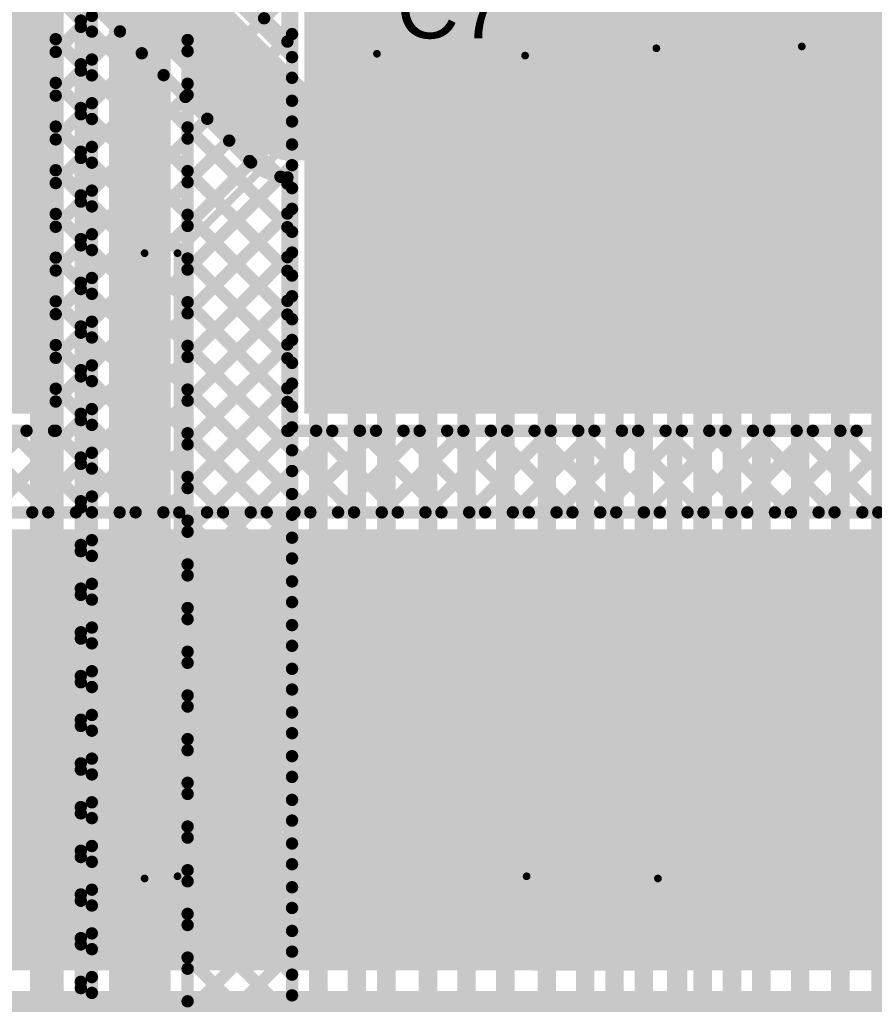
# Model space of a CAD drawing. Header units: millimetres. Extents: x 0 to 214, y 0 to 214.
# Drawn here: x 2.396 to 2.949, y 1.022 to 1.659 of the extents above; entities that cross this region are included whole.
import ezdxf

# ---------------------------------------------------------------- set-up
doc = ezdxf.new("R2010")
doc.units = ezdxf.units.MM
doc.header["$MEASUREMENT"] = 0
for name, color, linetype in [('BottomLayer', 5, 'Continuous'), ('TopLayer', 1, 'Continuous'), ('TopOverlay', 2, 'Continuous'), ('TopPaste', 8, 'Continuous'), ('TopSolder', 216, 'Continuous')]:
    doc.layers.add(name, color=color, linetype=linetype)
doc.styles.add('Arial', font='', dxfattribs={"height": 0.2})
doc.styles.get('Arial').set_extended_font_data('Arial')

# ---------------------------------------------------------------- blocks, each defined once
blk = doc.blocks.new('VT1H471MI135000CE0_296')
at = {"layer": 'TopLayer'}
for points in [[(-0.32461, 0.03445), (-0.08051, 0.03445), (-0.08051, -0.03445), (-0.32461, -0.03445)], [(0.08051, 0.03445), (0.32461, 0.03445), (0.32461, -0.03445), (0.08051, -0.03445)]]:
    blk.add_hatch(color=1, dxfattribs=at).paths.add_polyline_path(points)
at = {"layer": 'TopPaste'}
for points in [[(-0.32461, 0.03445), (-0.08051, 0.03445), (-0.08051, -0.03445), (-0.32461, -0.03445)], [(0.08051, 0.03445), (0.32461, 0.03445), (0.32461, -0.03445), (0.08051, -0.03445)]]:
    blk.add_hatch(color=8, dxfattribs=at).paths.add_polyline_path(points)
at = {"layer": 'TopSolder'}
for points in [[(-0.32861, 0.03845), (-0.07651, 0.03845), (-0.07651, -0.03845), (-0.32861, -0.03845)], [(0.07651, 0.03845), (0.32861, 0.03845), (0.32861, -0.03845), (0.07651, -0.03845)]]:
    blk.add_hatch(color=216, dxfattribs=at).paths.add_polyline_path(points)
at = {"layer": 'TopOverlay'}
for points, const_width in [([(-0.26961, 0.13617), (-0.13578, 0.27)], 0.005), ([(0.269, 0.27), (-0.13578, 0.27)], 0.005), ([(0.269, 0.043), (0.269, 0.27)], 0.005), ([(-0.26842, 0.042), (-0.26961, 0.13617)], 0.005), ([(-0.30956, 0.048), (-0.30956, 0.108)], 0.01), ([(-0.27956, 0.077), (-0.33956, 0.077)], 0.01), ([(0.34422, 0.057), (0.28422, 0.057)], 0.01), ([(-0.26488, -0.1389), (-0.26367, -0.04299)], 0.005), ([(0.26758, -0.268), (0.26758, -0.042)], 0.005), ([(-0.13578, -0.268), (-0.26488, -0.1389)], 0.005), ([(0.26758, -0.268), (-0.13578, -0.268)], 0.005)]:
    blk.add_lwpolyline(points, dxfattribs=dict(at, const_width=const_width))
for points, const_width in [([(-0.13703, 0.27, 1), (-0.13453, 0.27, 1)], 0.0025), ([(-0.13703, 0.27, 1), (-0.13453, 0.27, 1)], 0.0025), ([(0.26775, 0.27, 1), (0.27025, 0.27, 1)], 0.0025), ([(0.26775, 0.27, 1), (0.27025, 0.27, 1)], 0.0025), ([(-0.27086, 0.13617, 1), (-0.26836, 0.13617, 1)], 0.0025), ([(-0.27086, 0.13617, 1), (-0.26836, 0.13617, 1)], 0.0025), ([(-0.31206, 0.108, 1), (-0.30706, 0.108, 1)], 0.005), ([(-0.34206, 0.077, 1), (-0.33706, 0.077, 1)], 0.005), ([(-0.28206, 0.077, 1), (-0.27706, 0.077, 1)], 0.005), ([(0.28172, 0.057, 1), (0.28672, 0.057, 1)], 0.005), ([(0.34172, 0.057, 1), (0.34672, 0.057, 1)], 0.005), ([(-0.31206, 0.048, 1), (-0.30706, 0.048, 1)], 0.005), ([(0.26775, 0.043, 1), (0.27025, 0.043, 1)], 0.0025), ([(-0.26967, 0.042, 1), (-0.26717, 0.042, 1)], 0.0025), ([(-0.26492, -0.04299, 1), (-0.26242, -0.04299, 1)], 0.0025), ([(0.26633, -0.042, 1), (0.26883, -0.042, 1)], 0.0025), ([(-0.26613, -0.1389, 1), (-0.26363, -0.1389, 1)], 0.0025), ([(-0.26613, -0.1389, 1), (-0.26363, -0.1389, 1)], 0.0025), ([(-0.13703, -0.268, 1), (-0.13453, -0.268, 1)], 0.0025), ([(-0.13703, -0.268, 1), (-0.13453, -0.268, 1)], 0.0025), ([(0.26633, -0.268, 1), (0.26883, -0.268, 1)], 0.0025), ([(0.26633, -0.268, 1), (0.26883, -0.268, 1)], 0.0025)]:
    blk.add_lwpolyline(points, format="xyb", close=True, dxfattribs=dict(at, const_width=const_width))
blk = doc.blocks.new('VT1H471MI135000CE0_301')
at = {"layer": 'TopLayer'}
for points in [[(-0.32461, 0.03445), (-0.08051, 0.03445), (-0.08051, -0.03445), (-0.32461, -0.03445)], [(0.08051, 0.03445), (0.32461, 0.03445), (0.32461, -0.03445), (0.08051, -0.03445)]]:
    blk.add_hatch(color=1, dxfattribs=at).paths.add_polyline_path(points)
at = {"layer": 'TopPaste'}
for points in [[(-0.32461, 0.03445), (-0.08051, 0.03445), (-0.08051, -0.03445), (-0.32461, -0.03445)], [(0.08051, 0.03445), (0.32461, 0.03445), (0.32461, -0.03445), (0.08051, -0.03445)]]:
    blk.add_hatch(color=8, dxfattribs=at).paths.add_polyline_path(points)
at = {"layer": 'TopSolder'}
for points in [[(-0.32861, 0.03845), (-0.07651, 0.03845), (-0.07651, -0.03845), (-0.32861, -0.03845)], [(0.07651, 0.03845), (0.32861, 0.03845), (0.32861, -0.03845), (0.07651, -0.03845)]]:
    blk.add_hatch(color=216, dxfattribs=at).paths.add_polyline_path(points)
at = {"layer": 'TopOverlay'}
for points, const_width in [([(-0.26961, 0.13617), (-0.13578, 0.27)], 0.005), ([(0.269, 0.27), (-0.13578, 0.27)], 0.005), ([(0.269, 0.043), (0.269, 0.27)], 0.005), ([(-0.26842, 0.042), (-0.26961, 0.13617)], 0.005), ([(-0.30956, 0.048), (-0.30956, 0.108)], 0.01), ([(-0.27956, 0.077), (-0.33956, 0.077)], 0.01), ([(0.34422, 0.057), (0.28422, 0.057)], 0.01), ([(-0.26488, -0.1389), (-0.26367, -0.04299)], 0.005), ([(0.26758, -0.268), (0.26758, -0.042)], 0.005), ([(-0.13578, -0.268), (-0.26488, -0.1389)], 0.005), ([(0.26758, -0.268), (-0.13578, -0.268)], 0.005)]:
    blk.add_lwpolyline(points, dxfattribs=dict(at, const_width=const_width))
for points, const_width in [([(-0.13703, 0.27, 1), (-0.13453, 0.27, 1)], 0.0025), ([(-0.13703, 0.27, 1), (-0.13453, 0.27, 1)], 0.0025), ([(0.26775, 0.27, 1), (0.27025, 0.27, 1)], 0.0025), ([(0.26775, 0.27, 1), (0.27025, 0.27, 1)], 0.0025), ([(-0.27086, 0.13617, 1), (-0.26836, 0.13617, 1)], 0.0025), ([(-0.27086, 0.13617, 1), (-0.26836, 0.13617, 1)], 0.0025), ([(-0.31206, 0.108, 1), (-0.30706, 0.108, 1)], 0.005), ([(-0.34206, 0.077, 1), (-0.33706, 0.077, 1)], 0.005), ([(-0.28206, 0.077, 1), (-0.27706, 0.077, 1)], 0.005), ([(0.28172, 0.057, 1), (0.28672, 0.057, 1)], 0.005), ([(0.34172, 0.057, 1), (0.34672, 0.057, 1)], 0.005), ([(-0.31206, 0.048, 1), (-0.30706, 0.048, 1)], 0.005), ([(0.26775, 0.043, 1), (0.27025, 0.043, 1)], 0.0025), ([(-0.26967, 0.042, 1), (-0.26717, 0.042, 1)], 0.0025), ([(-0.26492, -0.04299, 1), (-0.26242, -0.04299, 1)], 0.0025), ([(0.26633, -0.042, 1), (0.26883, -0.042, 1)], 0.0025), ([(-0.26613, -0.1389, 1), (-0.26363, -0.1389, 1)], 0.0025), ([(-0.26613, -0.1389, 1), (-0.26363, -0.1389, 1)], 0.0025), ([(-0.13703, -0.268, 1), (-0.13453, -0.268, 1)], 0.0025), ([(-0.13703, -0.268, 1), (-0.13453, -0.268, 1)], 0.0025), ([(0.26633, -0.268, 1), (0.26883, -0.268, 1)], 0.0025), ([(0.26633, -0.268, 1), (0.26883, -0.268, 1)], 0.0025)]:
    blk.add_lwpolyline(points, format="xyb", close=True, dxfattribs=dict(at, const_width=const_width))

msp = doc.modelspace()

# ---------------------------------------------------------------- hatches: boundary and pattern name
at = {"layer": 'TopLayer'}
for points in [[(2.408, 1.69626), (1.373, 1.69626), (1.373, 1.404), (2.408, 1.404)], [(2.58, 1.404), (3.602, 1.404), (3.602, 1.69626), (2.58, 1.69626)], [(1.37314, 1.0437), (3.602, 1.0437), (3.602, 1.32917), (1.37314, 1.32917)]]:
    msp.add_hatch(color=1, dxfattribs=at).paths.add_polyline_path(points)

# ---------------------------------------------------------------- linework, layer by layer
at = {"layer": 'BottomLayer'}
for points, const_width in [([(2.953, 0.267), (2.953, 2.432)], 0.012), ([(2.614, 0.48203), (2.614, 2.38687)], 0.012), ([(2.633, 0.47403), (2.633, 2.379)], 0.012), ([(2.901, 0.241), (2.901, 2.371)], 0.012), ([(2.87581, 0.23019), (2.87581, 2.34919)], 0.012), ([(2.685, 0.47229), (2.685, 2.339)], 0.012), ([(2.927, 0.254), (2.927, 2.33819)], 0.012), ([(2.85681, 2.28923), (2.85681, 0.24181)], 0.012), ([(2.589, 2.282), (2.589, 0.48503)], 0.012), ([(2.66, 0.47416), (2.66, 2.282)], 0.012), ([(2.83781, 0.43307), (2.83781, 2.26886)], 0.012), ([(2.81981, 0.44194), (2.81981, 2.25319)], 0.01), ([(2.78081, 0.46062), (2.78081, 2.24154)], 0.012), ([(2.76181, 0.46849), (2.76181, 2.23367)], 0.012), ([(2.71014, 0.47057), (2.71014, 2.23119)], 0.012), ([(2.79981, 0.44881), (2.79981, 2.229)], 0.012), ([(2.737, 2.2057), (2.737, 0.47055)], 0.012), ([(2.41325, 0.74628), (2.41325, 2.06742)], 0.022), ([(2.43525, 0.74628), (2.43525, 2.0614)], 0.008), ([(2.4734, 0.65017), (2.4734, 1.81026)], 0.04), ([(2.4424, 0.65017), (2.4424, 1.81026)], 0.008), ([(2.5044, 0.65017), (2.5044, 1.7234)], 0.008), ([(2.572, 1.71593), (2.572, 0.96693)], 0.008), ([(2.5044, 1.63873), (2.572, 1.70633)], 0.008), ([(2.5044, 1.70248), (2.572, 1.63489)], 0.008), ([(2.5044, 1.61045), (2.572, 1.67804)], 0.008), ([(2.5044, 1.6742), (2.572, 1.6066)], 0.008), ([(2.43525, 1.65443), (2.4424, 1.66158)], 0.008), ([(2.43525, 1.6585), (2.4424, 1.65135)], 0.008), ([(2.5044, 1.58216), (2.572, 1.64976)], 0.008), ([(2.5044, 1.64592), (2.572, 1.57832)], 0.008), ([(2.43525, 1.62615), (2.4424, 1.6333)], 0.008), ([(2.43525, 1.63021), (2.4424, 1.62306)], 0.008), ([(2.5044, 1.55388), (2.572, 1.62148)], 0.008), ([(2.5044, 1.61763), (2.572, 1.55003)], 0.008), ([(2.43525, 1.59786), (2.4424, 1.60501)], 0.008), ([(2.43525, 1.60193), (2.4424, 1.59478)], 0.008), ([(2.5044, 1.52559), (2.572, 1.59319)], 0.008), ([(2.5044, 1.58935), (2.572, 1.52175)], 0.008), ([(2.43525, 1.56958), (2.4424, 1.57673)], 0.008), ([(2.43525, 1.57364), (2.4424, 1.56649)], 0.008), ([(2.5044, 1.49731), (2.572, 1.56491)], 0.008), ([(2.5044, 1.56106), (2.572, 1.49346)], 0.008), ([(2.43525, 1.5413), (2.4424, 1.54845)], 0.008), ([(2.43525, 1.54536), (2.4424, 1.53821)], 0.008), ([(2.5044, 1.46902), (2.572, 1.53662)], 0.008), ([(2.5044, 1.53278), (2.572, 1.46518)], 0.008), ([(2.43525, 1.51301), (2.4424, 1.52016)], 0.008), ([(2.43525, 1.51708), (2.4424, 1.50993)], 0.008), ([(2.5044, 1.44074), (2.572, 1.50834)], 0.008), ([(2.5044, 1.50449), (2.572, 1.4369)], 0.008), ([(2.43525, 1.48473), (2.4424, 1.49188)], 0.008), ([(2.43525, 1.48879), (2.4424, 1.48164)], 0.008), ([(2.5044, 1.41246), (2.572, 1.48005)], 0.008), ([(2.5044, 1.47621), (2.572, 1.40861)], 0.008), ([(2.43525, 1.45644), (2.4424, 1.46359)], 0.008), ([(2.43525, 1.46051), (2.4424, 1.45336)], 0.008), ([(2.5044, 1.38417), (2.572, 1.45177)], 0.008), ([(2.5044, 1.44793), (2.572, 1.38033)], 0.008), ([(2.43525, 1.42816), (2.4424, 1.43531)], 0.008), ([(2.43525, 1.43222), (2.4424, 1.42507)], 0.008), ([(2.5044, 1.35589), (2.572, 1.42349)], 0.008), ([(2.5044, 1.41964), (2.572, 1.35204)], 0.008), ([(2.43525, 1.39987), (2.4424, 1.40702)], 0.008), ([(2.43525, 1.40394), (2.4424, 1.39679)], 0.008), ([(2.5044, 1.3276), (2.572, 1.3952)], 0.008), ([(2.5044, 1.39136), (2.572, 1.32376)], 0.008), ([(2.43525, 1.37159), (2.4424, 1.37874)], 0.008), ([(2.43525, 1.37565), (2.4424, 1.3685)], 0.008), ([(2.5044, 1.29932), (2.572, 1.36692)], 0.008), ([(2.5044, 1.36307), (2.572, 1.29547)], 0.008), ([(2.43525, 1.34331), (2.4424, 1.35046)], 0.008), ([(2.43525, 1.34737), (2.4424, 1.34022)], 0.008), ([(2.5044, 1.27103), (2.572, 1.33863)], 0.008), ([(2.5044, 1.33479), (2.572, 1.26719)], 0.008), ([(2.43525, 1.31502), (2.4424, 1.32217)], 0.008), ([(2.43525, 1.31909), (2.4424, 1.31194)], 0.008), ([(2.5044, 1.24275), (2.572, 1.31035)], 0.008), ([(2.5044, 1.3065), (2.572, 1.2389)], 0.008), ([(2.43525, 1.28674), (2.4424, 1.29389)], 0.008), ([(2.43525, 1.2908), (2.4424, 1.28365)], 0.008), ([(2.5044, 1.21447), (2.572, 1.28206)], 0.008), ([(2.5044, 1.27822), (2.572, 1.21062)], 0.008), ([(2.43525, 1.25845), (2.4424, 1.2656)], 0.008), ([(2.43525, 1.26252), (2.4424, 1.25537)], 0.008), ([(2.5044, 1.18618), (2.572, 1.25378)], 0.008), ([(2.5044, 1.24994), (2.572, 1.18234)], 0.008), ([(2.43525, 1.23017), (2.4424, 1.23732)], 0.008), ([(2.43525, 1.23423), (2.4424, 1.22708)], 0.008), ([(2.5044, 1.1579), (2.572, 1.2255)], 0.008), ([(2.5044, 1.22165), (2.572, 1.15405)], 0.008), ([(2.43525, 1.20188), (2.4424, 1.20903)], 0.008), ([(2.43525, 1.20595), (2.4424, 1.1988)], 0.008), ([(2.5044, 1.12961), (2.572, 1.19721)], 0.008), ([(2.5044, 1.19337), (2.572, 1.12577)], 0.008), ([(2.43525, 1.1736), (2.4424, 1.18075)], 0.008), ([(2.43525, 1.17766), (2.4424, 1.17051)], 0.008), ([(2.5044, 1.10133), (2.572, 1.16893)], 0.008), ([(2.5044, 1.16508), (2.572, 1.09748)], 0.008), ([(2.43525, 1.14532), (2.4424, 1.15247)], 0.008), ([(2.43525, 1.14938), (2.4424, 1.14223)], 0.008), ([(2.5044, 1.07304), (2.572, 1.14064)], 0.008), ([(2.5044, 1.1368), (2.572, 1.0692)], 0.008), ([(2.43525, 1.11703), (2.4424, 1.12418)], 0.008), ([(2.43525, 1.1211), (2.4424, 1.11395)], 0.008), ([(2.5044, 1.04476), (2.572, 1.11236)], 0.008), ([(2.5044, 1.10851), (2.572, 1.04091)], 0.008), ([(2.43525, 1.08875), (2.4424, 1.0959)], 0.008), ([(2.43525, 1.09281), (2.4424, 1.08566)], 0.008), ([(2.5044, 1.01648), (2.572, 1.08407)], 0.008), ([(2.5044, 1.08023), (2.572, 1.01263)], 0.008), ([(2.43525, 1.06046), (2.4424, 1.06761)], 0.008), ([(2.43525, 1.06453), (2.4424, 1.05738)], 0.008), ([(2.5044, 0.98819), (2.572, 1.05579)], 0.008), ([(2.5044, 1.05195), (2.572, 0.98435)], 0.008), ([(2.43525, 1.03218), (2.4424, 1.03933)], 0.008), ([(2.43525, 1.03624), (2.4424, 1.02909)], 0.008), ([(2.5044, 0.95991), (2.572, 1.02751)], 0.008), ([(2.5044, 1.02366), (2.572, 0.95606)], 0.008)]:
    msp.add_lwpolyline(points, dxfattribs=dict(at, const_width=const_width))
at = {"layer": 'BottomLayer', "const_width": 0.004}
for points in [[(2.4404, 1.66158, 1), (2.4444, 1.66158, 1)], [(2.43325, 1.6585, 1), (2.43725, 1.6585, 1)], [(2.43325, 1.65443, 1), (2.43725, 1.65443, 1)], [(2.4404, 1.65135, 1), (2.4444, 1.65135, 1)], [(2.57, 1.64976, 1), (2.574, 1.64976, 1)], [(2.5024, 1.64592, 1), (2.5064, 1.64592, 1)], [(2.5024, 1.63873, 1), (2.5064, 1.63873, 1)], [(2.57, 1.63489, 1), (2.574, 1.63489, 1)], [(2.43325, 1.63021, 1), (2.43725, 1.63021, 1)], [(2.4404, 1.6333, 1), (2.4444, 1.6333, 1)], [(2.43325, 1.62615, 1), (2.43725, 1.62615, 1)], [(2.4404, 1.62306, 1), (2.4444, 1.62306, 1)], [(2.57, 1.62148, 1), (2.574, 1.62148, 1)], [(2.5024, 1.61763, 1), (2.5064, 1.61763, 1)], [(2.5024, 1.61045, 1), (2.5064, 1.61045, 1)], [(2.4404, 1.60501, 1), (2.4444, 1.60501, 1)], [(2.57, 1.6066, 1), (2.574, 1.6066, 1)], [(2.43325, 1.60193, 1), (2.43725, 1.60193, 1)], [(2.43325, 1.59786, 1), (2.43725, 1.59786, 1)], [(2.4404, 1.59478, 1), (2.4444, 1.59478, 1)], [(2.57, 1.59319, 1), (2.574, 1.59319, 1)], [(2.5024, 1.58935, 1), (2.5064, 1.58935, 1)], [(2.4404, 1.57673, 1), (2.4444, 1.57673, 1)], [(2.5024, 1.58216, 1), (2.5064, 1.58216, 1)], [(2.57, 1.57832, 1), (2.574, 1.57832, 1)], [(2.43325, 1.57364, 1), (2.43725, 1.57364, 1)], [(2.43325, 1.56958, 1), (2.43725, 1.56958, 1)], [(2.4404, 1.56649, 1), (2.4444, 1.56649, 1)], [(2.57, 1.56491, 1), (2.574, 1.56491, 1)], [(2.5024, 1.56106, 1), (2.5064, 1.56106, 1)], [(2.5024, 1.55388, 1), (2.5064, 1.55388, 1)], [(2.43325, 1.54536, 1), (2.43725, 1.54536, 1)], [(2.4404, 1.54845, 1), (2.4444, 1.54845, 1)], [(2.57, 1.55003, 1), (2.574, 1.55003, 1)], [(2.43325, 1.5413, 1), (2.43725, 1.5413, 1)], [(2.4404, 1.53821, 1), (2.4444, 1.53821, 1)], [(2.5024, 1.53278, 1), (2.5064, 1.53278, 1)], [(2.57, 1.53662, 1), (2.574, 1.53662, 1)], [(2.4404, 1.52016, 1), (2.4444, 1.52016, 1)], [(2.5024, 1.52559, 1), (2.5064, 1.52559, 1)], [(2.57, 1.52175, 1), (2.574, 1.52175, 1)], [(2.43325, 1.51708, 1), (2.43725, 1.51708, 1)], [(2.43325, 1.51301, 1), (2.43725, 1.51301, 1)], [(2.4404, 1.50993, 1), (2.4444, 1.50993, 1)], [(2.57, 1.50834, 1), (2.574, 1.50834, 1)], [(2.5024, 1.50449, 1), (2.5064, 1.50449, 1)], [(2.5024, 1.49731, 1), (2.5064, 1.49731, 1)], [(2.43325, 1.48879, 1), (2.43725, 1.48879, 1)], [(2.4404, 1.49188, 1), (2.4444, 1.49188, 1)], [(2.57, 1.49346, 1), (2.574, 1.49346, 1)], [(2.43325, 1.48473, 1), (2.43725, 1.48473, 1)], [(2.4404, 1.48164, 1), (2.4444, 1.48164, 1)], [(2.5024, 1.47621, 1), (2.5064, 1.47621, 1)], [(2.57, 1.48005, 1), (2.574, 1.48005, 1)], [(2.5024, 1.46902, 1), (2.5064, 1.46902, 1)], [(2.4404, 1.46359, 1), (2.4444, 1.46359, 1)], [(2.57, 1.46518, 1), (2.574, 1.46518, 1)], [(2.43325, 1.46051, 1), (2.43725, 1.46051, 1)], [(2.43325, 1.45644, 1), (2.43725, 1.45644, 1)], [(2.4404, 1.45336, 1), (2.4444, 1.45336, 1)], [(2.57, 1.45177, 1), (2.574, 1.45177, 1)], [(2.5024, 1.44793, 1), (2.5064, 1.44793, 1)], [(2.5024, 1.44074, 1), (2.5064, 1.44074, 1)], [(2.57, 1.4369, 1), (2.574, 1.4369, 1)], [(2.43325, 1.43222, 1), (2.43725, 1.43222, 1)], [(2.4404, 1.43531, 1), (2.4444, 1.43531, 1)], [(2.43325, 1.42816, 1), (2.43725, 1.42816, 1)], [(2.4404, 1.42507, 1), (2.4444, 1.42507, 1)], [(2.5024, 1.41964, 1), (2.5064, 1.41964, 1)], [(2.57, 1.42349, 1), (2.574, 1.42349, 1)], [(2.5024, 1.41246, 1), (2.5064, 1.41246, 1)], [(2.4404, 1.40702, 1), (2.4444, 1.40702, 1)], [(2.57, 1.40861, 1), (2.574, 1.40861, 1)], [(2.43325, 1.40394, 1), (2.43725, 1.40394, 1)], [(2.43325, 1.39987, 1), (2.43725, 1.39987, 1)], [(2.4404, 1.39679, 1), (2.4444, 1.39679, 1)], [(2.57, 1.3952, 1), (2.574, 1.3952, 1)], [(2.5024, 1.39136, 1), (2.5064, 1.39136, 1)], [(2.5024, 1.38417, 1), (2.5064, 1.38417, 1)], [(2.57, 1.38033, 1), (2.574, 1.38033, 1)], [(2.43325, 1.37565, 1), (2.43725, 1.37565, 1)], [(2.4404, 1.37874, 1), (2.4444, 1.37874, 1)], [(2.43325, 1.37159, 1), (2.43725, 1.37159, 1)], [(2.4404, 1.3685, 1), (2.4444, 1.3685, 1)], [(2.57, 1.36692, 1), (2.574, 1.36692, 1)], [(2.5024, 1.36307, 1), (2.5064, 1.36307, 1)], [(2.5024, 1.35589, 1), (2.5064, 1.35589, 1)], [(2.43325, 1.34737, 1), (2.43725, 1.34737, 1)], [(2.4404, 1.35046, 1), (2.4444, 1.35046, 1)], [(2.57, 1.35204, 1), (2.574, 1.35204, 1)], [(2.43325, 1.34331, 1), (2.43725, 1.34331, 1)], [(2.4404, 1.34022, 1), (2.4444, 1.34022, 1)], [(2.5024, 1.33479, 1), (2.5064, 1.33479, 1)], [(2.57, 1.33863, 1), (2.574, 1.33863, 1)], [(2.4404, 1.32217, 1), (2.4444, 1.32217, 1)], [(2.5024, 1.3276, 1), (2.5064, 1.3276, 1)], [(2.57, 1.32376, 1), (2.574, 1.32376, 1)], [(2.43325, 1.31909, 1), (2.43725, 1.31909, 1)], [(2.43325, 1.31502, 1), (2.43725, 1.31502, 1)], [(2.4404, 1.31194, 1), (2.4444, 1.31194, 1)], [(2.57, 1.31035, 1), (2.574, 1.31035, 1)], [(2.5024, 1.3065, 1), (2.5064, 1.3065, 1)], [(2.5024, 1.29932, 1), (2.5064, 1.29932, 1)], [(2.43325, 1.2908, 1), (2.43725, 1.2908, 1)], [(2.4404, 1.29389, 1), (2.4444, 1.29389, 1)], [(2.57, 1.29547, 1), (2.574, 1.29547, 1)], [(2.43325, 1.28674, 1), (2.43725, 1.28674, 1)], [(2.4404, 1.28365, 1), (2.4444, 1.28365, 1)], [(2.5024, 1.27822, 1), (2.5064, 1.27822, 1)], [(2.57, 1.28206, 1), (2.574, 1.28206, 1)], [(2.5024, 1.27103, 1), (2.5064, 1.27103, 1)], [(2.4404, 1.2656, 1), (2.4444, 1.2656, 1)], [(2.57, 1.26719, 1), (2.574, 1.26719, 1)], [(2.43325, 1.26252, 1), (2.43725, 1.26252, 1)], [(2.43325, 1.25845, 1), (2.43725, 1.25845, 1)], [(2.4404, 1.25537, 1), (2.4444, 1.25537, 1)], [(2.57, 1.25378, 1), (2.574, 1.25378, 1)], [(2.5024, 1.24994, 1), (2.5064, 1.24994, 1)], [(2.5024, 1.24275, 1), (2.5064, 1.24275, 1)], [(2.57, 1.2389, 1), (2.574, 1.2389, 1)], [(2.43325, 1.23423, 1), (2.43725, 1.23423, 1)], [(2.4404, 1.23732, 1), (2.4444, 1.23732, 1)], [(2.43325, 1.23017, 1), (2.43725, 1.23017, 1)], [(2.4404, 1.22708, 1), (2.4444, 1.22708, 1)], [(2.5024, 1.22165, 1), (2.5064, 1.22165, 1)], [(2.57, 1.2255, 1), (2.574, 1.2255, 1)], [(2.5024, 1.21447, 1), (2.5064, 1.21447, 1)], [(2.4404, 1.20903, 1), (2.4444, 1.20903, 1)], [(2.57, 1.21062, 1), (2.574, 1.21062, 1)], [(2.43325, 1.20595, 1), (2.43725, 1.20595, 1)], [(2.43325, 1.20188, 1), (2.43725, 1.20188, 1)], [(2.4404, 1.1988, 1), (2.4444, 1.1988, 1)], [(2.57, 1.19721, 1), (2.574, 1.19721, 1)], [(2.5024, 1.19337, 1), (2.5064, 1.19337, 1)], [(2.5024, 1.18618, 1), (2.5064, 1.18618, 1)], [(2.57, 1.18234, 1), (2.574, 1.18234, 1)], [(2.43325, 1.17766, 1), (2.43725, 1.17766, 1)], [(2.4404, 1.18075, 1), (2.4444, 1.18075, 1)], [(2.43325, 1.1736, 1), (2.43725, 1.1736, 1)], [(2.4404, 1.17051, 1), (2.4444, 1.17051, 1)], [(2.57, 1.16893, 1), (2.574, 1.16893, 1)], [(2.5024, 1.16508, 1), (2.5064, 1.16508, 1)], [(2.5024, 1.1579, 1), (2.5064, 1.1579, 1)], [(2.4404, 1.15247, 1), (2.4444, 1.15247, 1)], [(2.57, 1.15405, 1), (2.574, 1.15405, 1)], [(2.43325, 1.14938, 1), (2.43725, 1.14938, 1)], [(2.43325, 1.14532, 1), (2.43725, 1.14532, 1)], [(2.4404, 1.14223, 1), (2.4444, 1.14223, 1)], [(2.57, 1.14064, 1), (2.574, 1.14064, 1)], [(2.5024, 1.1368, 1), (2.5064, 1.1368, 1)], [(2.4404, 1.12418, 1), (2.4444, 1.12418, 1)], [(2.5024, 1.12961, 1), (2.5064, 1.12961, 1)], [(2.57, 1.12577, 1), (2.574, 1.12577, 1)], [(2.43325, 1.1211, 1), (2.43725, 1.1211, 1)], [(2.43325, 1.11703, 1), (2.43725, 1.11703, 1)], [(2.4404, 1.11395, 1), (2.4444, 1.11395, 1)], [(2.57, 1.11236, 1), (2.574, 1.11236, 1)], [(2.5024, 1.10851, 1), (2.5064, 1.10851, 1)], [(2.5024, 1.10133, 1), (2.5064, 1.10133, 1)], [(2.43325, 1.09281, 1), (2.43725, 1.09281, 1)], [(2.4404, 1.0959, 1), (2.4444, 1.0959, 1)], [(2.57, 1.09748, 1), (2.574, 1.09748, 1)], [(2.43325, 1.08875, 1), (2.43725, 1.08875, 1)], [(2.4404, 1.08566, 1), (2.4444, 1.08566, 1)], [(2.5024, 1.08023, 1), (2.5064, 1.08023, 1)], [(2.57, 1.08407, 1), (2.574, 1.08407, 1)], [(2.4404, 1.06761, 1), (2.4444, 1.06761, 1)], [(2.5024, 1.07304, 1), (2.5064, 1.07304, 1)], [(2.57, 1.0692, 1), (2.574, 1.0692, 1)], [(2.43325, 1.06453, 1), (2.43725, 1.06453, 1)], [(2.43325, 1.06046, 1), (2.43725, 1.06046, 1)], [(2.4404, 1.05738, 1), (2.4444, 1.05738, 1)], [(2.57, 1.05579, 1), (2.574, 1.05579, 1)], [(2.5024, 1.05195, 1), (2.5064, 1.05195, 1)], [(2.5024, 1.04476, 1), (2.5064, 1.04476, 1)], [(2.43325, 1.03624, 1), (2.43725, 1.03624, 1)], [(2.4404, 1.03933, 1), (2.4444, 1.03933, 1)], [(2.57, 1.04091, 1), (2.574, 1.04091, 1)], [(2.43325, 1.03218, 1), (2.43725, 1.03218, 1)], [(2.4404, 1.02909, 1), (2.4444, 1.02909, 1)], [(2.5024, 1.02366, 1), (2.5064, 1.02366, 1)], [(2.57, 1.02751, 1), (2.574, 1.02751, 1)]]:
    msp.add_lwpolyline(points, format="xyb", close=True, dxfattribs=at)
at = {"layer": 'TopLayer'}
for points, const_width in [([(2.4435, 1.77041), (2.569, 1.64491)], 0.008), ([(2.418, 1.745), (2.57, 1.593)], 0.05), ([(2.569, 1.64491), (2.569, 1.70726)], 0.008), ([(2.419, 1.69309), (2.5445, 1.56759)], 0.008), ([(2.419, 1.393), (2.419, 1.69309)], 0.008), ([(2.419, 1.67475), (2.569, 1.52475)], 0.008), ([(2.55393, 1.65998), (2.569, 1.67504)], 0.008), ([(2.419, 1.63818), (2.44645, 1.66564)], 0.008), ([(2.419, 1.6099), (2.4606, 1.65149)], 0.008), ([(2.419, 1.64646), (2.569, 1.49646)], 0.008), ([(2.419, 1.58161), (2.47474, 1.63735)], 0.008), ([(2.419, 1.55333), (2.48888, 1.62321)], 0.008), ([(2.419, 1.61818), (2.569, 1.46818)], 0.008), ([(2.419, 1.52505), (2.50302, 1.60907)], 0.008), ([(2.57, 1.593), (2.849, 1.593)], 0.05), ([(2.419, 1.49676), (2.51716, 1.59492)], 0.008), ([(2.419, 1.58989), (2.569, 1.4399)], 0.008), ([(2.419, 1.46848), (2.53131, 1.58078)], 0.008), ([(2.76589, 1.49562), (2.76589, 1.57472)], 0.022), ([(2.419, 1.44019), (2.54546, 1.56666)], 0.008), ([(2.419, 1.56161), (2.569, 1.41161)], 0.008), ([(2.419, 1.41191), (2.56451, 1.55742)], 0.008), ([(2.56463, 1.5574), (2.569, 1.55303)], 0.008), ([(2.569, 1.393), (2.569, 1.55701)], 0.008), ([(2.37555, 1.34017), (2.569, 1.53362)], 0.008), ([(2.419, 1.53333), (2.61215, 1.34017)], 0.008), ([(2.40383, 1.34017), (2.569, 1.50534)], 0.008), ([(2.419, 1.50504), (2.58387, 1.34017)], 0.008), ([(2.74244, 1.47217), (2.76589, 1.49562)], 0.022), ([(2.419, 1.47676), (2.55559, 1.34017)], 0.008), ([(2.43212, 1.34017), (2.569, 1.47705)], 0.008), ([(2.419, 1.44847), (2.5273, 1.34017)], 0.008), ([(2.4604, 1.34017), (2.569, 1.44877)], 0.008), ([(2.419, 1.42019), (2.49902, 1.34017)], 0.008), ([(2.48869, 1.34017), (2.569, 1.42049)], 0.008), ([(1.362, 1.393), (2.419, 1.393)], 0.008), ([(2.34726, 1.34017), (2.40009, 1.393)], 0.008), ([(2.36134, 1.393), (2.41416, 1.34017)], 0.008), ([(2.38962, 1.393), (2.44245, 1.34017)], 0.008), ([(2.4179, 1.393), (2.47073, 1.34017)], 0.008), ([(2.51697, 1.34017), (2.5698, 1.393)], 0.008), ([(2.54526, 1.34017), (2.59808, 1.393)], 0.008), ([(2.569, 1.393), (3.609, 1.393)], 0.008), ([(2.57354, 1.34017), (2.62637, 1.393)], 0.008), ([(2.58761, 1.393), (2.64044, 1.34017)], 0.008), ([(2.60182, 1.34017), (2.65465, 1.393)], 0.008), ([(2.6159, 1.393), (2.66872, 1.34017)], 0.008), ([(2.63011, 1.34017), (2.68294, 1.393)], 0.008), ([(2.64418, 1.393), (2.69701, 1.34017)], 0.008), ([(2.65839, 1.34017), (2.71122, 1.393)], 0.008), ([(2.67246, 1.393), (2.72529, 1.34017)], 0.008), ([(2.68668, 1.34017), (2.7395, 1.393)], 0.008), ([(2.70075, 1.393), (2.75358, 1.34017)], 0.008), ([(2.71496, 1.34017), (2.76779, 1.393)], 0.008), ([(2.72903, 1.393), (2.78186, 1.34017)], 0.008), ([(2.74325, 1.34017), (2.79607, 1.393)], 0.008), ([(2.75732, 1.393), (2.81014, 1.34017)], 0.008), ([(2.77153, 1.34017), (2.82436, 1.393)], 0.008), ([(2.7856, 1.393), (2.83843, 1.34017)], 0.008), ([(2.79981, 1.34017), (2.85264, 1.393)], 0.008), ([(2.81389, 1.393), (2.86671, 1.34017)], 0.008), ([(2.8281, 1.34017), (2.88093, 1.393)], 0.008), ([(2.84217, 1.393), (2.895, 1.34017)], 0.008), ([(2.85638, 1.34017), (2.90921, 1.393)], 0.008), ([(2.87045, 1.393), (2.92328, 1.34017)], 0.008), ([(2.88467, 1.34017), (2.93749, 1.393)], 0.008), ([(2.89874, 1.393), (2.95157, 1.34017)], 0.008), ([(2.91295, 1.34017), (2.96578, 1.393)], 0.008), ([(2.92702, 1.393), (2.97985, 1.34017)], 0.008), ([(2.94124, 1.34017), (2.99406, 1.393)], 0.008), ([(1.36214, 1.34017), (3.609, 1.34017)], 0.008), ([(2.36924, 1.01024), (3.25605, 1.01024)], 0.04)]:
    msp.add_lwpolyline(points, dxfattribs=dict(at, const_width=const_width))
for points, const_width in [([(2.55193, 1.65998, 1), (2.55593, 1.65998, 1)], 0.004), ([(2.4586, 1.65149, 1), (2.4626, 1.65149, 1)], 0.004), ([(2.417, 1.64646, 1), (2.421, 1.64646, 1)], 0.004), ([(2.567, 1.64491, 1), (2.571, 1.64491, 1)], 0.004), ([(2.567, 1.64491, 1), (2.571, 1.64491, 1)], 0.004), ([(2.417, 1.63818, 1), (2.421, 1.63818, 1)], 0.004), ([(2.47274, 1.63735, 1), (2.47674, 1.63735, 1)], 0.004), ([(2.48688, 1.62321, 1), (2.49088, 1.62321, 1)], 0.004), ([(2.417, 1.61818, 1), (2.421, 1.61818, 1)], 0.004), ([(2.417, 1.6099, 1), (2.421, 1.6099, 1)], 0.004), ([(2.50102, 1.60907, 1), (2.50502, 1.60907, 1)], 0.004), ([(2.5575, 1.593, 1), (2.5825, 1.593, 1)], 0.025), ([(2.5575, 1.593, 1), (2.5825, 1.593, 1)], 0.025), ([(2.8365, 1.593, 1), (2.8615, 1.593, 1)], 0.025), ([(2.417, 1.58989, 1), (2.421, 1.58989, 1)], 0.004), ([(2.51516, 1.59492, 1), (2.51916, 1.59492, 1)], 0.004), ([(2.417, 1.58161, 1), (2.421, 1.58161, 1)], 0.004), ([(2.52931, 1.58078, 1), (2.53331, 1.58078, 1)], 0.004), ([(2.76039, 1.57472, 1), (2.77139, 1.57472, 1)], 0.011), ([(2.5425, 1.56759, 1), (2.5465, 1.56759, 1)], 0.004), ([(2.5425, 1.56759, 1), (2.5465, 1.56759, 1)], 0.004), ([(2.54254, 1.56754, 1), (2.54654, 1.56754, 1)], 0.004), ([(2.54346, 1.56666, 1), (2.54746, 1.56666, 1)], 0.004), ([(2.417, 1.56161, 1), (2.421, 1.56161, 1)], 0.004), ([(2.417, 1.55333, 1), (2.421, 1.55333, 1)], 0.004), ([(2.56251, 1.55742, 1), (2.56651, 1.55742, 1)], 0.004), ([(2.56263, 1.5574, 1), (2.56663, 1.5574, 1)], 0.004), ([(2.567, 1.55701, 1), (2.571, 1.55701, 1)], 0.004), ([(2.567, 1.55701, 1), (2.571, 1.55701, 1)], 0.004), ([(2.567, 1.55701, 1), (2.571, 1.55701, 1)], 0.004), ([(2.567, 1.55303, 1), (2.571, 1.55303, 1)], 0.004), ([(2.417, 1.53333, 1), (2.421, 1.53333, 1)], 0.004), ([(2.567, 1.53362, 1), (2.571, 1.53362, 1)], 0.004), ([(2.417, 1.52505, 1), (2.421, 1.52505, 1)], 0.004), ([(2.567, 1.52475, 1), (2.571, 1.52475, 1)], 0.004), ([(2.417, 1.50504, 1), (2.421, 1.50504, 1)], 0.004), ([(2.567, 1.50534, 1), (2.571, 1.50534, 1)], 0.004), ([(2.76039, 1.49562, 1), (2.77139, 1.49562, 1)], 0.011), ([(2.76039, 1.49562, 1), (2.77139, 1.49562, 1)], 0.011), ([(2.417, 1.49676, 1), (2.421, 1.49676, 1)], 0.004), ([(2.567, 1.49646, 1), (2.571, 1.49646, 1)], 0.004), ([(2.417, 1.47676, 1), (2.421, 1.47676, 1)], 0.004), ([(2.567, 1.47705, 1), (2.571, 1.47705, 1)], 0.004), ([(2.73694, 1.47217, 1), (2.74794, 1.47217, 1)], 0.011), ([(2.417, 1.46848, 1), (2.421, 1.46848, 1)], 0.004), ([(2.567, 1.46818, 1), (2.571, 1.46818, 1)], 0.004), ([(2.417, 1.44847, 1), (2.421, 1.44847, 1)], 0.004), ([(2.567, 1.44877, 1), (2.571, 1.44877, 1)], 0.004), ([(2.417, 1.44019, 1), (2.421, 1.44019, 1)], 0.004), ([(2.567, 1.4399, 1), (2.571, 1.4399, 1)], 0.004), ([(2.417, 1.42019, 1), (2.421, 1.42019, 1)], 0.004), ([(2.567, 1.42049, 1), (2.571, 1.42049, 1)], 0.004), ([(2.417, 1.41191, 1), (2.421, 1.41191, 1)], 0.004), ([(2.567, 1.41161, 1), (2.571, 1.41161, 1)], 0.004), ([(2.39809, 1.393, 1), (2.40209, 1.393, 1)], 0.004), ([(2.4159, 1.393, 1), (2.4199, 1.393, 1)], 0.004), ([(2.417, 1.393, 1), (2.421, 1.393, 1)], 0.004), ([(2.417, 1.393, 1), (2.421, 1.393, 1)], 0.004), ([(2.567, 1.393, 1), (2.571, 1.393, 1)], 0.004), ([(2.567, 1.393, 1), (2.571, 1.393, 1)], 0.004), ([(2.5678, 1.393, 1), (2.5718, 1.393, 1)], 0.004), ([(2.58561, 1.393, 1), (2.58961, 1.393, 1)], 0.004), ([(2.59608, 1.393, 1), (2.60008, 1.393, 1)], 0.004), ([(2.6139, 1.393, 1), (2.6179, 1.393, 1)], 0.004), ([(2.62437, 1.393, 1), (2.62837, 1.393, 1)], 0.004), ([(2.64218, 1.393, 1), (2.64618, 1.393, 1)], 0.004), ([(2.65265, 1.393, 1), (2.65665, 1.393, 1)], 0.004), ([(2.67046, 1.393, 1), (2.67446, 1.393, 1)], 0.004), ([(2.68094, 1.393, 1), (2.68494, 1.393, 1)], 0.004), ([(2.69875, 1.393, 1), (2.70275, 1.393, 1)], 0.004), ([(2.70922, 1.393, 1), (2.71322, 1.393, 1)], 0.004), ([(2.72703, 1.393, 1), (2.73103, 1.393, 1)], 0.004), ([(2.7375, 1.393, 1), (2.7415, 1.393, 1)], 0.004), ([(2.75532, 1.393, 1), (2.75932, 1.393, 1)], 0.004), ([(2.76579, 1.393, 1), (2.76979, 1.393, 1)], 0.004), ([(2.7836, 1.393, 1), (2.7876, 1.393, 1)], 0.004), ([(2.79407, 1.393, 1), (2.79807, 1.393, 1)], 0.004), ([(2.81189, 1.393, 1), (2.81589, 1.393, 1)], 0.004), ([(2.82236, 1.393, 1), (2.82636, 1.393, 1)], 0.004), ([(2.84017, 1.393, 1), (2.84417, 1.393, 1)], 0.004), ([(2.85064, 1.393, 1), (2.85464, 1.393, 1)], 0.004), ([(2.86845, 1.393, 1), (2.87245, 1.393, 1)], 0.004), ([(2.87893, 1.393, 1), (2.88293, 1.393, 1)], 0.004), ([(2.89674, 1.393, 1), (2.90074, 1.393, 1)], 0.004), ([(2.90721, 1.393, 1), (2.91121, 1.393, 1)], 0.004), ([(2.92502, 1.393, 1), (2.92902, 1.393, 1)], 0.004), ([(2.93549, 1.393, 1), (2.93949, 1.393, 1)], 0.004), ([(2.40183, 1.34017, 1), (2.40583, 1.34017, 1)], 0.004), ([(2.41216, 1.34017, 1), (2.41616, 1.34017, 1)], 0.004), ([(2.43012, 1.34017, 1), (2.43412, 1.34017, 1)], 0.004), ([(2.44045, 1.34017, 1), (2.44445, 1.34017, 1)], 0.004), ([(2.4584, 1.34017, 1), (2.4624, 1.34017, 1)], 0.004), ([(2.46873, 1.34017, 1), (2.47273, 1.34017, 1)], 0.004), ([(2.48669, 1.34017, 1), (2.49069, 1.34017, 1)], 0.004), ([(2.49702, 1.34017, 1), (2.50102, 1.34017, 1)], 0.004), ([(2.51497, 1.34017, 1), (2.51897, 1.34017, 1)], 0.004), ([(2.5253, 1.34017, 1), (2.5293, 1.34017, 1)], 0.004), ([(2.54325, 1.34017, 1), (2.54725, 1.34017, 1)], 0.004), ([(2.55359, 1.34017, 1), (2.55759, 1.34017, 1)], 0.004), ([(2.57154, 1.34017, 1), (2.57554, 1.34017, 1)], 0.004), ([(2.58187, 1.34017, 1), (2.58587, 1.34017, 1)], 0.004), ([(2.59982, 1.34017, 1), (2.60382, 1.34017, 1)], 0.004), ([(2.61015, 1.34017, 1), (2.61415, 1.34017, 1)], 0.004), ([(2.62811, 1.34017, 1), (2.63211, 1.34017, 1)], 0.004), ([(2.63844, 1.34017, 1), (2.64244, 1.34017, 1)], 0.004), ([(2.65639, 1.34017, 1), (2.66039, 1.34017, 1)], 0.004), ([(2.66672, 1.34017, 1), (2.67072, 1.34017, 1)], 0.004), ([(2.68468, 1.34017, 1), (2.68868, 1.34017, 1)], 0.004), ([(2.69501, 1.34017, 1), (2.69901, 1.34017, 1)], 0.004), ([(2.71296, 1.34017, 1), (2.71696, 1.34017, 1)], 0.004), ([(2.72329, 1.34017, 1), (2.72729, 1.34017, 1)], 0.004), ([(2.74125, 1.34017, 1), (2.74525, 1.34017, 1)], 0.004), ([(2.75158, 1.34017, 1), (2.75558, 1.34017, 1)], 0.004), ([(2.76953, 1.34017, 1), (2.77353, 1.34017, 1)], 0.004), ([(2.77986, 1.34017, 1), (2.78386, 1.34017, 1)], 0.004), ([(2.79781, 1.34017, 1), (2.80181, 1.34017, 1)], 0.004), ([(2.80814, 1.34017, 1), (2.81214, 1.34017, 1)], 0.004), ([(2.8261, 1.34017, 1), (2.8301, 1.34017, 1)], 0.004), ([(2.83643, 1.34017, 1), (2.84043, 1.34017, 1)], 0.004), ([(2.85438, 1.34017, 1), (2.85838, 1.34017, 1)], 0.004), ([(2.86471, 1.34017, 1), (2.86871, 1.34017, 1)], 0.004), ([(2.88267, 1.34017, 1), (2.88667, 1.34017, 1)], 0.004), ([(2.893, 1.34017, 1), (2.897, 1.34017, 1)], 0.004), ([(2.91095, 1.34017, 1), (2.91495, 1.34017, 1)], 0.004), ([(2.92128, 1.34017, 1), (2.92528, 1.34017, 1)], 0.004), ([(2.93924, 1.34017, 1), (2.94324, 1.34017, 1)], 0.004), ([(2.94957, 1.34017, 1), (2.95357, 1.34017, 1)], 0.004)]:
    msp.add_lwpolyline(points, format="xyb", close=True, dxfattribs=dict(at, const_width=const_width))
at = {"layer": 'TopLayer', "const_width": 0.008}
for points in [[(2.569, 1.55701, -0.192185), (2.5445, 1.56759)], [(2.569, 1.55701, -0.191702), (2.54454, 1.56754)]]:
    msp.add_lwpolyline(points, format="xyb", dxfattribs=at)

# ---------------------------------------------------------------- block references
at = {"rotation": 270}
for name, p in [('VT1H471MI135000CE0_296', (2.20656, 1.37216)), ('VT1H471MI135000CE0_301', (2.76589, 1.37216))]:
    msp.add_blockref(name, p, dxfattribs=at)

# ---------------------------------------------------------------- texts
at = {"layer": 'TopOverlay', "style": 'Arial'}
msp.add_text('C7', height=0.04, dxfattribs=at).set_placement((2.63968, 1.64701))

doc.saveas('drawing.dxf')
